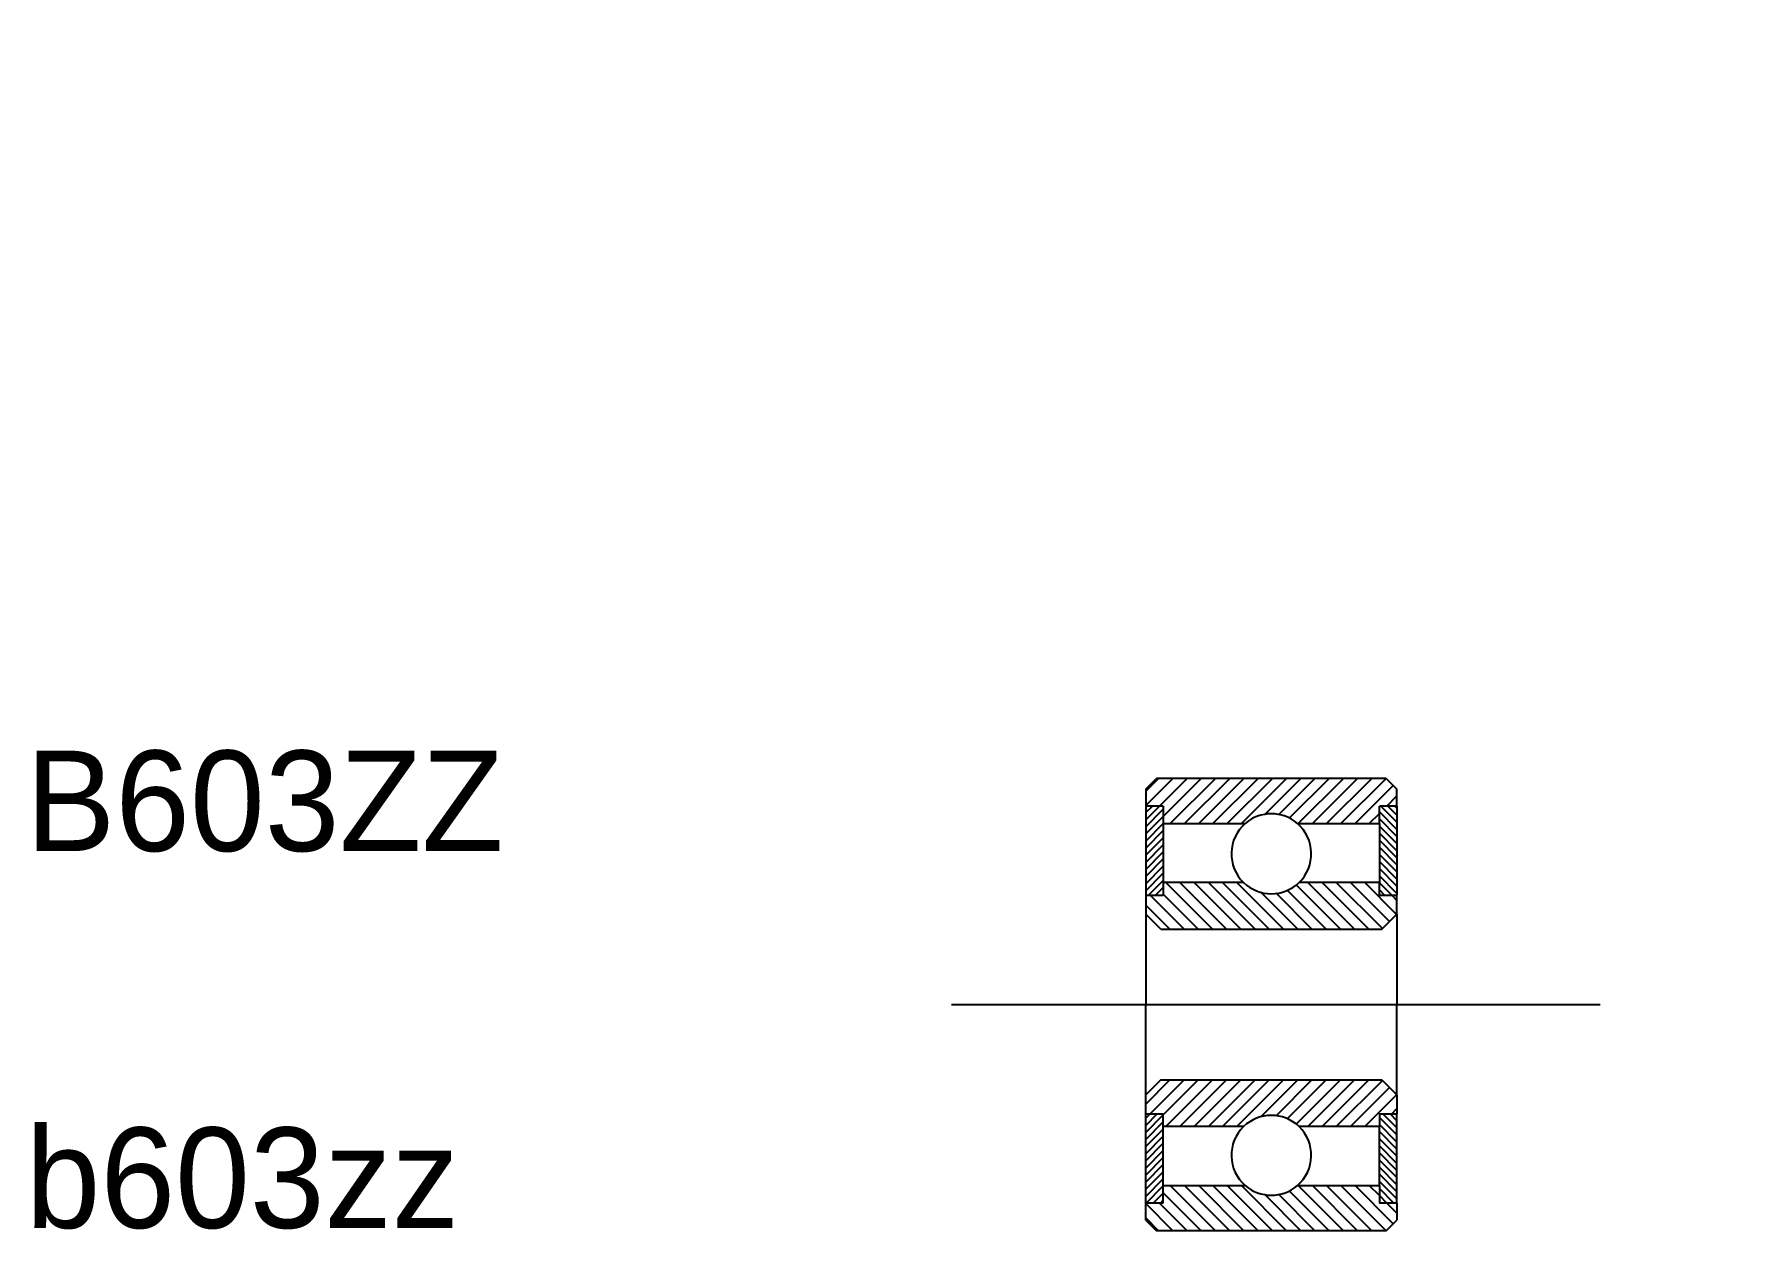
# Model space of a CAD drawing. Extents: x 26.2 to 60.4, y 22.6 to 46.4.
import ezdxf

# ---------------------------------------------------------------- set-up
doc = ezdxf.new("R2010")
doc.units = 0
doc.header["$PDMODE"] = 1
doc.linetypes.add('CENTER', pattern=[50.8, 31.75, -6.35, 6.35, -6.35])
doc.linetypes.add('CNS_SOLID', pattern=[0])
doc.layers.get('0').update_dxf_attribs({"linetype": 'CONTINUOUS'})
doc.layers.add('CENTER', color=1, linetype='CENTER')
doc.layers.add('VIS', color=7, linetype='CNS_SOLID')

# ---------------------------------------------------------------- blocks, each defined once
blk = doc.blocks.new('*X3')
at = {"layer": 'VIS', "color": 7}
for p, q in [((1.328, 1.5), (0.398, 2.43)), ((1.611, 1.5), (0.681, 2.43)), ((1.894, 1.5), (0.964, 2.43)), ((2.177, 1.5), (1.247, 2.43)), ((2.46, 1.5), (1.53, 2.43)), ((2.743, 1.5), (1.813, 2.43)), ((4.157, 1.5), (3.227, 2.43)), ((4.44, 1.5), (3.51, 2.43)), ((4.711, 1.511), (3.793, 2.43)), ((4.853, 1.653), (4.075, 2.43)), ((4.994, 1.794), (4.358, 2.43)), ((4.65, 2.421), (4.641, 2.43)), ((0.763, 1.5), (0.088, 2.175)), ((1.046, 1.5), (0.35, 2.196)), ((3.025, 1.5), (2.288, 2.237)), ((3.308, 1.5), (2.594, 2.214)), ((3.591, 1.5), (2.818, 2.273)), ((3.874, 1.5), (2.993, 2.381)), ((5, 2.071), (4.896, 2.175)), ((0.48, 1.5), (0, 1.98))]:
    blk.add_line(p, q, dxfattribs=at)
blk = doc.blocks.new('*X9')
at = {"layer": 'VIS', "color": 7}
for p, q in [((5, -2.596), (4.65, -2.246)), ((5, -2.737), (4.65, -2.387)), ((5, -2.454), (4.721, -2.175)), ((5, -2.313), (4.862, -2.175)), ((5, -2.879), (4.65, -2.529)), ((5, -3.02), (4.65, -2.67)), ((5, -3.162), (4.65, -2.812)), ((5, -3.303), (4.65, -2.953)), ((5, -3.444), (4.65, -3.094)), ((5, -3.586), (4.65, -3.236)), ((5, -3.727), (4.65, -3.377)), ((5, -3.869), (4.65, -3.519)), ((4.94, -3.95), (4.65, -3.66)), ((4.799, -3.95), (4.65, -3.801)), ((4.657, -3.95), (4.65, -3.943))]:
    blk.add_line(p, q, dxfattribs=at)
blk = doc.blocks.new('*X8')
at = {"layer": 'VIS', "color": 7}
for p, q in [((0, -2.263), (0.088, -2.175)), ((0, -2.404), (0.229, -2.175)), ((0, -2.546), (0.35, -2.196)), ((0, -2.687), (0.35, -2.337)), ((0, -2.828), (0.35, -2.478)), ((0, -2.97), (0.35, -2.62)), ((0, -3.111), (0.35, -2.761)), ((0, -3.253), (0.35, -2.903)), ((0, -3.394), (0.35, -3.044)), ((0, -3.536), (0.35, -3.186)), ((0, -3.677), (0.35, -3.327)), ((0, -3.818), (0.35, -3.468)), ((0.01, -3.95), (0.35, -3.61)), ((0.151, -3.95), (0.35, -3.751)), ((0.293, -3.95), (0.35, -3.893))]:
    blk.add_line(p, q, dxfattribs=at)
blk = doc.blocks.new('*X7')
at = {"layer": 'VIS', "color": 7}
for p, q in [((1.106, -4.5), (0.35, -3.744)), ((1.389, -4.5), (0.489, -3.6)), ((1.672, -4.5), (0.772, -3.6)), ((1.954, -4.5), (1.054, -3.6)), ((2.237, -4.5), (1.337, -3.6)), ((2.52, -4.5), (1.62, -3.6)), ((2.803, -4.5), (1.903, -3.6)), ((3.651, -4.5), (2.858, -3.706)), ((3.934, -4.5), (3.034, -3.6)), ((4.217, -4.5), (3.317, -3.6)), ((4.5, -4.5), (3.6, -3.6)), ((4.783, -4.5), (3.883, -3.6)), ((4.927, -4.361), (4.166, -3.6)), ((4.65, -3.801), (4.449, -3.6)), ((0.54, -4.5), (0, -3.96)), ((0.823, -4.5), (0.273, -3.95)), ((3.086, -4.5), (2.369, -3.783)), ((3.369, -4.5), (2.649, -3.78)), ((5, -4.151), (4.799, -3.95)), ((0.257, -4.5), (0, -4.243))]:
    blk.add_line(p, q, dxfattribs=at)
blk = doc.blocks.new('*X6')
at = {"layer": 'VIS', "color": 7}
for p, q in [((0, -1.98), (0.48, -1.5)), ((0.088, -2.175), (0.763, -1.5)), ((0.35, -2.196), (1.046, -1.5)), ((0.398, -2.43), (1.328, -1.5)), ((0.681, -2.43), (1.611, -1.5)), ((0.964, -2.43), (1.894, -1.5)), ((1.247, -2.43), (2.177, -1.5)), ((1.53, -2.43), (2.46, -1.5)), ((1.813, -2.43), (2.743, -1.5)), ((2.288, -2.237), (3.025, -1.5)), ((2.594, -2.214), (3.308, -1.5)), ((2.818, -2.273), (3.591, -1.5)), ((2.993, -2.381), (3.874, -1.5)), ((3.227, -2.43), (4.157, -1.5)), ((3.51, -2.43), (4.44, -1.5)), ((3.793, -2.43), (4.711, -1.511)), ((4.075, -2.43), (4.853, -1.653)), ((4.358, -2.43), (4.994, -1.794)), ((4.896, -2.175), (5, -2.071)), ((4.641, -2.43), (4.65, -2.421))]:
    blk.add_line(p, q, dxfattribs=at)
blk = doc.blocks.new('*X5')
at = {"layer": 'VIS', "color": 7}
for p, q in [((5, 3.485), (4.65, 3.835)), ((5, 3.627), (4.677, 3.95)), ((5, 3.768), (4.818, 3.95)), ((5, 3.91), (4.96, 3.95)), ((5, 3.344), (4.65, 3.694)), ((5, 3.202), (4.65, 3.552)), ((5, 3.061), (4.65, 3.411)), ((5, 2.92), (4.65, 3.27)), ((5, 2.778), (4.65, 3.128)), ((5, 2.637), (4.65, 2.987)), ((5, 2.495), (4.65, 2.845)), ((5, 2.354), (4.65, 2.704)), ((5, 2.212), (4.65, 2.562)), ((4.896, 2.175), (4.65, 2.421)), ((4.755, 2.175), (4.65, 2.28))]:
    blk.add_line(p, q, dxfattribs=at)
blk = doc.blocks.new('*X4')
at = {"layer": 'VIS', "color": 7}
for p, q in [((0, 3.818), (0.132, 3.95)), ((0, 3.677), (0.273, 3.95)), ((0, 3.536), (0.35, 3.886)), ((0, 3.394), (0.35, 3.744)), ((0, 3.253), (0.35, 3.603)), ((0, 3.111), (0.35, 3.461)), ((0, 2.97), (0.35, 3.32)), ((0, 2.828), (0.35, 3.178)), ((0, 2.687), (0.35, 3.037)), ((0, 2.546), (0.35, 2.896)), ((0, 2.404), (0.35, 2.754)), ((0, 2.263), (0.35, 2.613)), ((0.054, 2.175), (0.35, 2.471)), ((0.195, 2.175), (0.35, 2.33)), ((0.337, 2.175), (0.35, 2.188))]:
    blk.add_line(p, q, dxfattribs=at)
blk = doc.blocks.new('*X2')
at = {"layer": 'VIS', "color": 7}
for p, q in [((0, 4.243), (0.257, 4.5)), ((0, 3.96), (0.54, 4.5)), ((0.273, 3.95), (0.823, 4.5)), ((0.35, 3.744), (1.106, 4.5)), ((0.489, 3.6), (1.389, 4.5)), ((0.772, 3.6), (1.672, 4.5)), ((1.054, 3.6), (1.954, 4.5)), ((1.337, 3.6), (2.237, 4.5)), ((1.62, 3.6), (2.52, 4.5)), ((1.903, 3.6), (2.803, 4.5)), ((2.369, 3.783), (3.086, 4.5)), ((2.649, 3.78), (3.369, 4.5)), ((2.858, 3.706), (3.651, 4.5)), ((3.034, 3.6), (3.934, 4.5)), ((3.317, 3.6), (4.217, 4.5)), ((3.6, 3.6), (4.5, 4.5)), ((3.883, 3.6), (4.783, 4.5)), ((4.166, 3.6), (4.927, 4.361)), ((4.799, 3.95), (5, 4.151)), ((4.449, 3.6), (4.65, 3.801))]:
    blk.add_line(p, q, dxfattribs=at)

msp = doc.modelspace()

# ---------------------------------------------------------------- linework, layer by layer
at = {"layer": 'CENTER', "color": 1, "linetype": 'CENTER'}
msp.add_line((44.504, 27.075), (57.417, 27.075), dxfattribs=at)
at = {"layer": 'VIS', "color": 7}
for p, q in [((48.369, 31.363), (48.581, 31.575)), ((53.157, 31.575), (48.581, 31.575)), ((53.157, 31.575), (53.369, 31.363)), ((48.369, 31.363), (48.369, 31.025)), ((53.369, 31.025), (53.369, 31.363)), ((48.719, 31.025), (48.369, 31.025)), ((48.369, 31.025), (48.369, 29.25)), ((48.719, 31.025), (48.719, 30.675)), ((53.019, 30.675), (53.019, 31.025)), ((53.369, 31.025), (53.019, 31.025)), ((53.369, 31.025), (53.369, 29.25)), ((48.719, 30.675), (48.719, 29.505)), ((48.719, 30.675), (50.348, 30.675)), ((51.391, 30.675), (53.019, 30.675)), ((53.019, 30.675), (53.019, 29.505)), ((50.315, 29.505), (48.719, 29.505)), ((48.719, 29.505), (48.719, 29.25)), ((53.019, 29.505), (51.424, 29.505)), ((53.019, 29.25), (53.019, 29.505)), ((48.369, 29.25), (48.369, 28.875)), ((48.369, 29.25), (48.719, 29.25)), ((53.019, 29.25), (53.369, 29.25)), ((53.369, 28.875), (53.369, 29.25)), ((48.669, 28.575), (48.369, 28.875)), ((48.369, 28.875), (48.369, 27.075)), ((53.069, 28.575), (53.369, 28.875)), ((53.369, 28.875), (53.369, 27.075)), ((48.669, 28.575), (53.069, 28.575)), ((48.369, 25.275), (48.369, 27.075)), ((53.369, 25.275), (53.369, 27.075)), ((48.669, 25.575), (48.369, 25.275)), ((48.669, 25.575), (53.069, 25.575)), ((53.069, 25.575), (53.369, 25.275)), ((48.369, 24.9), (48.369, 25.275)), ((53.369, 25.275), (53.369, 24.9)), ((48.369, 24.9), (48.719, 24.9)), ((48.369, 23.125), (48.369, 24.9)), ((48.719, 24.645), (48.719, 24.9)), ((50.315, 24.645), (48.719, 24.645)), ((48.719, 23.475), (48.719, 24.645)), ((53.019, 24.645), (51.424, 24.645)), ((53.019, 24.9), (53.019, 24.645)), ((53.019, 24.9), (53.369, 24.9)), ((53.019, 23.475), (53.019, 24.645)), ((53.369, 23.125), (53.369, 24.9)), ((48.719, 23.125), (48.719, 23.475)), ((48.719, 23.475), (50.348, 23.475)), ((51.391, 23.475), (53.019, 23.475)), ((53.019, 23.475), (53.019, 23.125)), ((48.369, 22.787), (48.369, 23.125)), ((48.719, 23.125), (48.369, 23.125)), ((53.369, 23.125), (53.019, 23.125)), ((53.369, 23.125), (53.369, 22.787)), ((48.369, 22.787), (48.581, 22.575)), ((53.157, 22.575), (48.581, 22.575)), ((53.157, 22.575), (53.369, 22.787))]:
    msp.add_line(p, q, dxfattribs=at)
for centre, start, end in [((50.869, 30.075), 49.0006, 130.9994), ((50.869, 30.075), 130.9994, 225.8058), ((50.869, 30.075), 314.1942, 49.0006), ((50.869, 30.075), 225.8058, 314.1942), ((50.869, 24.075), 134.1942, 229.0006), ((50.869, 24.075), 45.8058, 134.1942), ((50.869, 24.075), 310.9994, 45.8058), ((50.869, 24.075), 229.0006, 310.9994)]:
    msp.add_arc(centre, 0.795, start, end, dxfattribs=at)
at = {"layer": 'VIS', "color": 7, "extrusion": (1, 0, 0)}
for p in [(57.91, 46.38, -2.598), (57.91, 46.38, 2.598), (55.41, 44.88), (55.41, 44.88), (55.41, 44.88), (59.327, 44.99, -0.501), (60.41, 44.88), (59.327, 44.556, 1.403), (59.327, 43.773, -2.027), (57.91, 43.38, -2.598), (57.91, 43.38, 2.598), (57.577, 42.797), (57.577, 42.797), (57.809, 42.797), (59.327, 41.82, -2.027), (59.327, 41.038, 1.403), (59.327, 40.603, -0.501), (50.869, 30.075), (50.869, 28.575, -2.598), (50.869, 28.575, 2.598), (48.369, 27.075), (48.369, 27.075), (48.369, 27.075), (53.369, 27.075), (50.869, 25.575, -2.598), (50.869, 25.575, 2.598), (50.869, 24.075)]:
    msp.add_point(p, dxfattribs=at)
at = {"layer": 'VIS', "color": 7, "extrusion": (-1, 0, 0)}
for p in [(57.91, 46.38, 2.598), (57.91, 46.38, -2.598), (60.41, 44.88), (57.91, 43.38, 2.598), (57.91, 43.38, -2.598), (57.809, 42.797), (50.869, 30.075), (50.869, 28.575, 2.598), (50.869, 28.575, -2.598), (53.369, 27.075), (50.869, 25.575, 2.598), (50.869, 25.575, -2.598), (50.869, 24.075)]:
    msp.add_point(p, dxfattribs=at)
at = {"layer": 'VIS', "color": 7, "extrusion": (-1, 0, 1e-16)}
for p in [(59.327, 44.99, -0.501), (59.327, 44.556, 1.403), (59.327, 43.773, -2.027), (59.327, 41.82, -2.027), (59.327, 41.038, 1.403), (59.327, 40.603, -0.501)]:
    msp.add_point(p, dxfattribs=at)

# ---------------------------------------------------------------- block references
at = {"layer": 'VIS', "color": 7}
for name in ['*X2', '*X4', '*X5', '*X3', '*X6', '*X8', '*X9', '*X7']:
    msp.add_blockref(name, (48.369, 27.075), dxfattribs=at)

# ---------------------------------------------------------------- texts
at = {"color": 7, "linetype": 'CONTINUOUS'}
for s, p in [('B603ZZ', (26.076, 30.128)), ('b603zz', (26.076, 22.628))]:
    msp.add_text(s, height=2, dxfattribs=at).set_placement(p)

doc.saveas('drawing.dxf')
